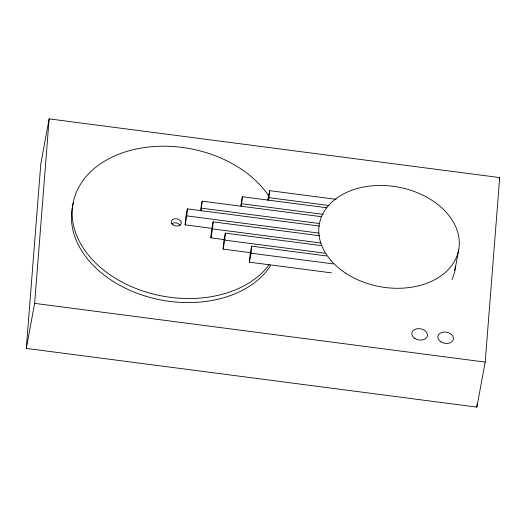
<?xml version="1.0" encoding="UTF-8"?>
<svg xmlns="http://www.w3.org/2000/svg" width="526" height="526" viewBox="0 0 526 526"><rect width="100%" height="100%" fill="white"/><g stroke="black" fill="none" stroke-linecap="round" stroke-linejoin="round"><path stroke-width="0.79" d="M26.3 348.409L40.798 163.902L49.142 118.876L499.7 177.591L485.202 362.098L476.858 407.124L26.3 348.409L34.644 303.377L49.142 118.876M212.031 228.369L185.152 224.872L185.704 217.843L187.368 208.868L319.315 226.062M185.152 224.872L186.815 215.897L187.368 208.868M201.07 211.176L202.175 201.156L321.688 216.732M224.74 239.672L210.9 237.87L211.452 230.842L213.115 221.867L319.782 235.766M210.9 237.87L212.563 228.895L213.115 221.867M250.823 252.717L223.123 249.107L223.675 242.078L225.338 233.103L321.478 245.629M223.123 249.107L224.786 240.132L225.338 233.103M241.296 206.771L242.401 196.75L326.902 207.763M331.511 272.869L249.409 262.172L249.962 255.143L251.625 246.168L326.409 255.919M249.409 262.172L251.073 253.197L251.625 246.168M268.536 200.682L269.647 190.662L336.16 199.328M476.858 407.124L477.115 403.863M200.511 210.13L202.175 201.156M240.737 205.725L242.401 196.75M267.984 199.637L269.647 190.662M454.865 270.436L458.731 249.567M499.404 179.195L499.7 177.591M269.095 197.691L329.118 205.515M241.848 203.779L323.102 214.371M201.622 208.184L319.512 223.543M186.815 215.897L318.763 233.09M212.563 228.895L320.86 243.005M224.786 240.132L325.002 253.19M251.073 253.197L333.175 263.901M34.644 303.377L485.202 362.098M269.49 264.315A104.944 74.981 10.5 0 1 111.341 275.67A104.944 74.981 10.5 0 1 110.434 157.945A104.944 74.981 10.5 0 1 268.964 196.244M270.548 265.748A104.944 74.981 10.5 0 1 143.96 295.658A104.944 74.981 10.5 0 1 73.416 202.615M267.353 199.038A104.944 74.981 10.5 0 1 268.214 200.307M171.535 223.859A5.063 3.616 10.5 0 1 180.083 225.325M455.358 266.287A70.846 50.621 10.5 0 1 451.946 279.576M414.797 338.389A7.883 5.635 10.5 0 0 427.382 335.877A7.883 5.635 10.5 0 0 416.75 328.829A7.883 5.635 10.5 0 0 414.797 338.389M440.781 341.775A7.883 5.635 10.5 0 0 453.366 339.263A7.883 5.635 10.5 0 0 442.741 332.215A7.883 5.635 10.5 0 0 440.781 341.775M172.995 224.839A5.063 3.616 10.5 0 0 181.2 223.491A5.063 3.616 10.5 0 0 174.612 218.783A5.063 3.616 10.5 0 0 172.995 224.839M345.575 273.106A70.846 50.621 10.5 0 0 458.58 250.35A70.846 50.621 10.5 0 0 362.927 187.164A70.846 50.621 10.5 0 0 345.575 273.106"/></g></svg>
